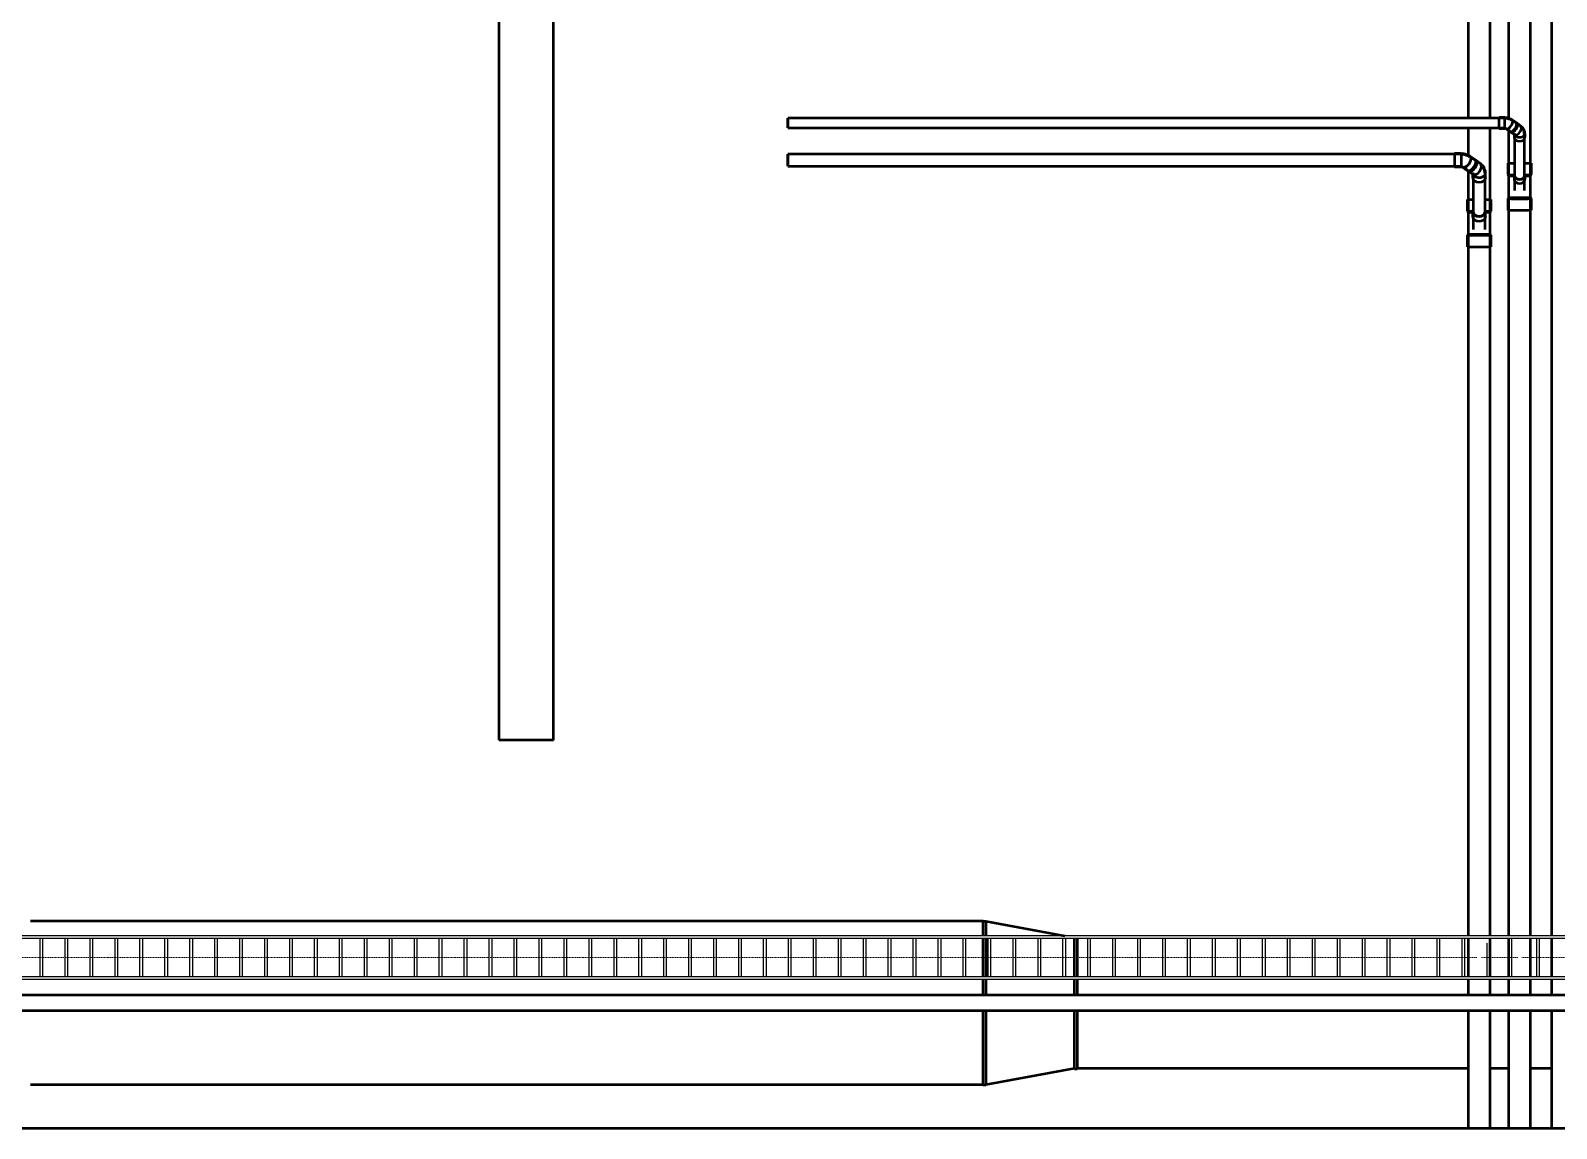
# Model space of a CAD drawing. Header units: millimetres. Extents: x -108050 to 96605, y 58136 to 140997.
# Drawn here: x -56625 to -42641, y 95873 to 105934 of the extents above; entities that cross this region are included whole.
import ezdxf

# ---------------------------------------------------------------- set-up
doc = ezdxf.new("R2010")
doc.units = ezdxf.units.MM
doc.linetypes.add('Center', pattern=[29.999999, 12, -6, 6, -6])
for name, color, linetype, lineweight in [('E-CABL-TRAY', 211, 'Continuous', 25), ('E-CABL-TRAY-CNTR', 211, 'Center', 18), ('M-HVAC-DUCT', 70, 'Continuous', 50), ('P-PIPE', 3, 'Continuous', 50)]:
    doc.layers.add(name, color=color, linetype=linetype, lineweight=lineweight)

# ---------------------------------------------------------------- blocks, each defined once
blk = doc.blocks.new('01_REC Transition REC_C Flanged_ - 200 mm-2035884-HẦM')
at = {"layer": 'M-HVAC-DUCT'}
for p, q in [((-25, 616), (-25, 752)), ((-25, 752), (0, 752)), ((0, 752), (0, 616)), ((0, 750), (726, 616)), ((-25, 242), (-25, 591)), ((0, 591), (0, 242)), ((813, 242), (813, 591)), ((838, 591), (838, 242)), ((-25, 74), (-25, 216)), ((0, 216), (0, 74)), ((813, 74), (813, 216)), ((838, 216), (838, 74)), ((-25, -752), (-25, -68)), ((0, -68), (0, -752)), ((813, -602), (813, -68)), ((838, -68), (838, -602)), ((813, -600), (0, -750)), ((813, -602), (838, -602)), ((0, -752), (-25, -752))]:
    blk.add_line(p, q, dxfattribs=at)
blk = doc.blocks.new('DSC_uPVC_Elbow_TienPhong - Standard-V96-HẦM')
at = {"layer": 'P-PIPE'}
for p, q in [((-43115, 105136), (-43166, 105136)), ((-43166, 105038), (-43115, 105038)), ((-43104, 105035), (-43068, 105010)), ((-43011, 105091), (-43047, 105116))]:
    blk.add_line(p, q, dxfattribs=at)
at = {"layer": 'P-PIPE', "flags": 128}
for points in [[(-43048, 105115), (-43051, 105117), (-43054, 105119), (-43057, 105121), (-43061, 105123), (-43064, 105124), (-43067, 105126), (-43071, 105127), (-43074, 105129), (-43077, 105130), (-43081, 105131), (-43084, 105132), (-43088, 105132), (-43092, 105133), (-43095, 105134), (-43099, 105134), (-43102, 105135), (-43106, 105135), (-43109, 105135), (-43113, 105135), (-43115, 105135)], [(-43051, 105111), (-43054, 105113), (-43057, 105115), (-43060, 105116), (-43063, 105118), (-43066, 105120), (-43069, 105121), (-43073, 105122), (-43076, 105123), (-43079, 105125), (-43082, 105126), (-43086, 105126), (-43089, 105127), (-43093, 105128), (-43096, 105129), (-43099, 105129), (-43103, 105129), (-43106, 105130), (-43110, 105130), (-43113, 105130), (-43115, 105130)], [(-43115, 105039), (-43114, 105039), (-43113, 105039), (-43112, 105039), (-43112, 105039), (-43111, 105039), (-43110, 105039), (-43109, 105038), (-43108, 105038), (-43108, 105038), (-43107, 105038), (-43106, 105038), (-43106, 105037), (-43105, 105037), (-43105, 105037), (-43104, 105037), (-43104, 105037), (-43104, 105037), (-43104, 105036), (-43103, 105036), (-43103, 105036)]]:
    blk.add_lwpolyline(points, dxfattribs=at)
at = {"layer": 'P-PIPE'}
for centre, major_axis, ratio, start_param, end_param in [((-43166, 105087), (0, 49.3), 0.01, 3.923516, 6.27971), ((-43166, 105087), (0, 49.3), 0.01, 0, 0.401782), ((-43166, 105087), (0, 45), 0.01, 6.024687, 6.27971), ((-43166, 105087), (0, 45), 0.01, 5.888739, 6.017911), ((-43166, 105087), (0, 45), 0.01, 5.498349, 5.756112), ((-43166, 105087), (0, 45), 0.01, 5.236311, 5.494312), ((-43166, 105087), (0, 45), 0.01, 3.926625, 4.185315), ((-43166, 105087), (0, 45), 0.01, 3.664583, 3.923516), ((-43166, 105087), (0, 49.3), 0.01, 3.141593, 3.923516), ((-43166, 105087), (0, 45), 0.01, 3.532544, 3.661716), ((-43166, 105087), (0, 45), 0.01, 3.141593, 3.399917), ((-43166, 105087), (0, 49.3), 0.01, 2.739922, 3.138118), ((-43115, 105087), (0, 49.3), 0.01, 3.923516, 6.27971), ((-43115, 105087), (0, 49.3), 0.01, 3.141593, 3.923516), ((-43076, 105076), (28.4, 40.3), 0.507022, 3.051411, 4.098609), ((-43076, 105076), (27.8, 39.4), 0.507022, 3.225944, 5.669405), ((-43076, 105076), (28.4, 40.3), 0.507022, 4.098609, 6.504687), ((-43076, 105076), (27.8, 39.4), 0.507022, 6.02443, 6.367537), ((-43076, 105076), (27.8, 39.4), 0.507022, 5.669405, 6.018471), ((-43040, 105050), (28.4, 40.3), 0.507022, 4.098609, 6.283185), ((-43040, 105050), (28.4, 40.3), 0.507022, 3.051411, 4.098609)]:
    blk.add_ellipse(centre, major_axis=major_axis, ratio=ratio, start_param=start_param, end_param=end_param, dxfattribs=at)
blk = doc.blocks.new('DSC_uPVC_Elbow_TienPhong - Standard-V97-HẦM')
at = {"layer": 'P-PIPE'}
for p, q in [((-42966, 105059), (-43002, 105084)), ((-43059, 105004), (-43023, 104979)), ((-43028, 104983), (-43028, 104955)), ((-42936, 104991), (-42936, 104992)), ((-42930, 104991), (-42930, 104992)), ((-42929, 104955), (-42929, 104991))]:
    blk.add_line(p, q, dxfattribs=at)
at = {"layer": 'P-PIPE', "flags": 128}
for points in [[(-42936, 104992), (-42936, 104996), (-42936, 105000), (-42937, 105004), (-42938, 105008), (-42939, 105011), (-42940, 105015), (-42941, 105019), (-42943, 105022), (-42945, 105026), (-42947, 105029), (-42949, 105032), (-42951, 105035), (-42953, 105038), (-42956, 105041), (-42958, 105044), (-42961, 105046), (-42964, 105049), (-42966, 105051), (-42969, 105053), (-42970, 105054)], [(-42930, 104992), (-42931, 104996), (-42931, 105000), (-42932, 105005), (-42932, 105009), (-42934, 105013), (-42935, 105017), (-42936, 105021), (-42938, 105025), (-42940, 105028), (-42942, 105032), (-42944, 105035), (-42947, 105039), (-42949, 105042), (-42952, 105045), (-42954, 105048), (-42957, 105050), (-42960, 105053), (-42963, 105055), (-42966, 105057), (-42967, 105058)], [(-43023, 104979), (-43023, 104979), (-43023, 104979)], [(-43019, 104983), (-43019, 104984), (-43019, 104984), (-43019, 104984), (-43020, 104984), (-43020, 104985)]]:
    blk.add_lwpolyline(points, dxfattribs=at)
at = {"layer": 'P-PIPE'}
for centre, major_axis, ratio, start_param, end_param in [((-43031, 105044), (28.4, 40.3), 0.507022, 4.098609, 6.508369), ((-43031, 105044), (25.9, 36.8), 0.507022, 4.536171, 4.667579), ((-43031, 105044), (25.9, 36.8), 0.507022, 4.797971, 4.929378), ((-43031, 105044), (25.9, 36.8), 0.507022, 6.055755, 6.283185), ((-43031, 105044), (25.9, 36.8), 0.507022, 5.05977, 5.214122), ((-43031, 105044), (25.9, 36.8), 0.507022, 5.321569, 5.452977), ((-43031, 105044), (25.9, 36.8), 0.507022, 5.845168, 5.931204), ((-43031, 105044), (25.9, 36.8), 0.507022, 5.583369, 5.714776), ((-42995, 105019), (28.4, 40.3), 0.507022, 4.098609, 6.283185), ((-43031, 105044), (28.4, 40.3), 0.507022, 2.930036, 4.098609), ((-43031, 105044), (25.9, 36.8), 0.507022, 3.141593, 3.313211), ((-43031, 105044), (25.9, 36.8), 0.507022, 3.488974, 3.620381), ((-43031, 105044), (25.9, 36.8), 0.507022, 3.750773, 3.882181), ((-43031, 105044), (25.9, 36.8), 0.507022, 4.012572, 4.098609), ((-43031, 105044), (25.9, 36.8), 0.507022, 4.098609, 4.14398), ((-42979, 104955), (49.3, 0), 0.709577, 3.148639, 4.719435), ((-43031, 105044), (25.9, 36.8), 0.507022, 4.274372, 4.40578), ((-42995, 105019), (28.4, 40.3), 0.507022, 3.051411, 4.098609), ((-42979, 104991), (49.3, 0), 0.709577, 3.462413, 4.719435), ((-42979, 104991), (48.2, 0), 0.709577, 3.497705, 6.290231), ((-42979, 104991), (49.3, 0), 0.709577, 4.719435, 6.616078), ((-42979, 104955), (49.3, 0), 0.709577, 4.719435, 6.290231)]:
    blk.add_ellipse(centre, major_axis=major_axis, ratio=ratio, start_param=start_param, end_param=end_param, dxfattribs=at)
blk = doc.blocks.new('DSC_uPVC_Elbow_TienPhong - Standard-V98-HẦM')
at = {"layer": 'P-PIPE'}
for p, q in [((-43513, 104806), (-43574, 104806)), ((-43388, 104751), (-43431, 104781)), ((-43574, 104685), (-43513, 104685)), ((-43501, 104682), (-43458, 104652))]:
    blk.add_line(p, q, dxfattribs=at)
at = {"layer": 'P-PIPE', "flags": 128}
for points in [[(-43432, 104780), (-43436, 104783), (-43440, 104785), (-43444, 104787), (-43448, 104789), (-43452, 104791), (-43456, 104793), (-43460, 104795), (-43464, 104796), (-43468, 104798), (-43472, 104799), (-43476, 104800), (-43481, 104801), (-43485, 104802), (-43489, 104803), (-43494, 104803), (-43498, 104804), (-43502, 104804), (-43507, 104804), (-43511, 104804), (-43513, 104804)], [(-43436, 104775), (-43439, 104777), (-43443, 104779), (-43447, 104781), (-43451, 104783), (-43454, 104785), (-43458, 104787), (-43462, 104788), (-43466, 104790), (-43470, 104791), (-43474, 104792), (-43478, 104794), (-43482, 104795), (-43486, 104795), (-43490, 104796), (-43494, 104797), (-43498, 104797), (-43503, 104797), (-43507, 104798), (-43511, 104798), (-43513, 104798)], [(-43513, 104687), (-43512, 104687), (-43511, 104686), (-43510, 104686), (-43509, 104686), (-43508, 104686), (-43507, 104686), (-43506, 104686), (-43506, 104686), (-43505, 104685), (-43504, 104685), (-43503, 104685), (-43503, 104685), (-43502, 104685), (-43502, 104684), (-43501, 104684), (-43501, 104684), (-43500, 104684), (-43500, 104684), (-43500, 104684), (-43500, 104684)]]:
    blk.add_lwpolyline(points, dxfattribs=at)
at = {"layer": 'P-PIPE'}
for centre, major_axis, ratio, start_param, end_param in [((-43574, 104746), (0, 60.3), 0.01, 3.923516, 6.27971), ((-43574, 104746), (0, 60.3), 0.01, 0, 0.403735), ((-43574, 104746), (0, 55), 0.01, 6.024687, 6.27971), ((-43574, 104746), (0, 55), 0.01, 5.888739, 6.017911), ((-43574, 104746), (0, 55), 0.01, 5.498349, 5.756112), ((-43574, 104746), (0, 55), 0.01, 5.236311, 5.494312), ((-43574, 104746), (0, 55), 0.01, 4.974353, 5.232513), ((-43574, 104746), (0, 55), 0.01, 4.712427, 4.970713), ((-43574, 104746), (0, 55), 0.01, 4.45051, 4.708914), ((-43513, 104746), (0, 60.3), 0.01, 3.923516, 6.27971), ((-43466, 104732), (34, 48.2), 0.507022, 3.225944, 5.669405), ((-43466, 104732), (34.7, 49.3), 0.507022, 4.098609, 6.49957), ((-43466, 104732), (34, 48.2), 0.507022, 5.669405, 6.367537), ((-43423, 104702), (34.7, 49.3), 0.507022, 4.098609, 6.325751), ((-43574, 104746), (0, 55), 0.01, 4.188583, 4.447115), ((-43574, 104746), (0, 55), 0.01, 3.926625, 4.185315), ((-43574, 104746), (0, 55), 0.01, 3.664583, 3.923516), ((-43574, 104746), (0, 60.3), 0.01, 3.141593, 3.923516), ((-43574, 104746), (0, 55), 0.01, 3.532544, 3.661716), ((-43574, 104746), (0, 55), 0.01, 3.141593, 3.399917), ((-43574, 104746), (0, 60.3), 0.01, 2.738002, 3.138118), ((-43513, 104746), (0, 60.3), 0.01, 3.141593, 3.923516), ((-43466, 104732), (34.7, 49.3), 0.507022, 3.051411, 4.098609), ((-43423, 104702), (34.7, 49.3), 0.507022, 3.051411, 4.098609)]:
    blk.add_ellipse(centre, major_axis=major_axis, ratio=ratio, start_param=start_param, end_param=end_param, dxfattribs=at)
blk = doc.blocks.new('DSC_uPVC_Elbow_TienPhong - Standard-V99-HẦM')
at = {"layer": 'P-PIPE'}
for p, q in [((-43335, 104713), (-43378, 104743)), ((-43447, 104645), (-43404, 104614)), ((-43410, 104620), (-43410, 104587)), ((-43403, 104615), (-43403, 104615)), ((-43298, 104630), (-43298, 104631)), ((-43291, 104630), (-43291, 104631)), ((-43290, 104587), (-43290, 104630))]:
    blk.add_line(p, q, dxfattribs=at)
at = {"layer": 'P-PIPE', "flags": 128}
for points in [[(-43399, 104621), (-43399, 104621), (-43399, 104621), (-43400, 104621), (-43400, 104621), (-43400, 104622)], [(-43298, 104631), (-43298, 104636), (-43298, 104641), (-43299, 104646), (-43300, 104651), (-43301, 104655), (-43303, 104660), (-43304, 104664), (-43306, 104668), (-43309, 104673), (-43311, 104677), (-43313, 104680), (-43316, 104684), (-43319, 104688), (-43322, 104691), (-43325, 104694), (-43328, 104697), (-43331, 104700), (-43335, 104703), (-43338, 104706), (-43339, 104706)], [(-43291, 104631), (-43291, 104637), (-43292, 104642), (-43292, 104647), (-43294, 104652), (-43295, 104657), (-43296, 104662), (-43298, 104667), (-43300, 104671), (-43303, 104676), (-43305, 104680), (-43308, 104684), (-43311, 104688), (-43314, 104692), (-43317, 104695), (-43320, 104699), (-43323, 104702), (-43327, 104705), (-43330, 104708), (-43334, 104711), (-43335, 104712)]]:
    blk.add_lwpolyline(points, dxfattribs=at)
at = {"layer": 'P-PIPE'}
for centre, major_axis, ratio, start_param, end_param in [((-43412, 104694), (34.7, 49.3), 0.507022, 4.098609, 6.507503), ((-43412, 104694), (34.7, 49.3), 0.507022, 2.931213, 4.098609), ((-43412, 104694), (31.7, 45), 0.507022, 3.141593, 3.37846), ((-43412, 104694), (31.7, 45), 0.507022, 3.488974, 3.620381), ((-43412, 104694), (31.7, 45), 0.507022, 3.750773, 3.882181), ((-43412, 104694), (31.7, 45), 0.507022, 4.012572, 4.098609), ((-43412, 104694), (31.7, 45), 0.507022, 4.098609, 4.14398), ((-43350, 104630), (60.3, 0), 0.709577, 3.482963, 4.719435), ((-43369, 104664), (34.7, 49.3), 0.507022, 3.051411, 4.098609), ((-43412, 104694), (31.7, 45), 0.507022, 4.274372, 4.40578), ((-43350, 104630), (59, 0), 0.709577, 3.515559, 6.290231), ((-43412, 104694), (31.7, 45), 0.507022, 4.536171, 4.667579), ((-43412, 104694), (31.7, 45), 0.507022, 4.797971, 4.929378), ((-43412, 104694), (31.7, 45), 0.507022, 6.106967, 6.283185), ((-43412, 104694), (31.7, 45), 0.507022, 5.05977, 5.191178), ((-43412, 104694), (31.7, 45), 0.507022, 5.321569, 5.452977), ((-43412, 104694), (31.7, 45), 0.507022, 5.845168, 5.931204), ((-43412, 104694), (31.7, 45), 0.507022, 5.583369, 5.714776), ((-43369, 104664), (34.7, 49.3), 0.507022, 4.098609, 6.329899), ((-43350, 104630), (60.3, 0), 0.709577, 4.719435, 6.616261), ((-43350, 104587), (60.3, 0), 0.709577, 3.148639, 4.719435), ((-43350, 104587), (60.3, 0), 0.709577, 4.719435, 6.290231)]:
    blk.add_ellipse(centre, major_axis=major_axis, ratio=ratio, start_param=start_param, end_param=end_param, dxfattribs=at)

msp = doc.modelspace()

# ---------------------------------------------------------------- linework, layer by layer
at = {"layer": 'E-CABL-TRAY'}
for p, q in [((-32524, 97639), (-88209, 97639)), ((-32524, 97613), (-88209, 97613)), ((-56539, 97613), (-56539, 97264)), ((-56514, 97613), (-56514, 97264)), ((-56311, 97613), (-56311, 97264)), ((-56285, 97613), (-56285, 97264)), ((-56082, 97613), (-56082, 97264)), ((-56057, 97613), (-56057, 97264)), ((-55853, 97613), (-55853, 97264)), ((-55828, 97613), (-55828, 97264)), ((-55625, 97613), (-55625, 97264)), ((-55599, 97613), (-55599, 97264)), ((-55396, 97613), (-55396, 97264)), ((-55371, 97613), (-55371, 97264)), ((-55168, 97613), (-55168, 97264)), ((-55142, 97613), (-55142, 97264)), ((-54939, 97613), (-54939, 97264)), ((-54914, 97613), (-54914, 97264)), ((-54710, 97613), (-54710, 97264)), ((-54685, 97613), (-54685, 97264)), ((-54482, 97613), (-54482, 97264)), ((-54456, 97613), (-54456, 97264)), ((-54253, 97613), (-54253, 97264)), ((-54228, 97613), (-54228, 97264)), ((-54025, 97613), (-54025, 97264)), ((-53999, 97613), (-53999, 97264)), ((-53796, 97613), (-53796, 97264)), ((-53771, 97613), (-53771, 97264)), ((-53567, 97613), (-53567, 97264)), ((-53542, 97613), (-53542, 97264)), ((-53339, 97613), (-53339, 97264)), ((-53313, 97613), (-53313, 97264)), ((-53110, 97613), (-53110, 97264)), ((-53085, 97613), (-53085, 97264)), ((-52882, 97613), (-52882, 97264)), ((-52856, 97613), (-52856, 97264)), ((-52653, 97613), (-52653, 97264)), ((-52628, 97613), (-52628, 97264)), ((-52424, 97613), (-52424, 97264)), ((-52399, 97613), (-52399, 97264)), ((-52196, 97613), (-52196, 97264)), ((-52170, 97613), (-52170, 97264)), ((-51967, 97613), (-51967, 97264)), ((-51942, 97613), (-51942, 97264)), ((-51739, 97613), (-51739, 97264)), ((-51713, 97613), (-51713, 97264)), ((-51510, 97613), (-51510, 97264)), ((-51485, 97613), (-51485, 97264)), ((-51281, 97613), (-51281, 97264)), ((-51256, 97613), (-51256, 97264)), ((-51053, 97613), (-51053, 97264)), ((-51027, 97613), (-51027, 97264)), ((-50824, 97613), (-50824, 97264)), ((-50799, 97613), (-50799, 97264)), ((-50596, 97613), (-50596, 97264)), ((-50570, 97613), (-50570, 97264)), ((-50367, 97613), (-50367, 97264)), ((-50342, 97613), (-50342, 97264)), ((-50138, 97613), (-50138, 97264)), ((-50113, 97613), (-50113, 97264)), ((-49910, 97613), (-49910, 97264)), ((-49884, 97613), (-49884, 97264)), ((-49681, 97613), (-49681, 97264)), ((-49656, 97613), (-49656, 97264)), ((-49453, 97613), (-49453, 97264)), ((-49427, 97613), (-49427, 97264)), ((-49224, 97613), (-49224, 97264)), ((-49199, 97613), (-49199, 97264)), ((-48995, 97613), (-48995, 97264)), ((-48970, 97613), (-48970, 97264)), ((-48767, 97613), (-48767, 97264)), ((-48741, 97613), (-48741, 97264)), ((-48538, 97613), (-48538, 97264)), ((-48513, 97613), (-48513, 97264)), ((-48310, 97613), (-48310, 97264)), ((-48284, 97613), (-48284, 97264)), ((-48081, 97613), (-48081, 97264)), ((-48056, 97613), (-48056, 97264)), ((-47852, 97613), (-47852, 97264)), ((-47827, 97613), (-47827, 97264)), ((-47624, 97613), (-47624, 97264)), ((-47598, 97613), (-47598, 97264)), ((-47395, 97613), (-47395, 97264)), ((-47370, 97613), (-47370, 97264)), ((-47167, 97613), (-47167, 97264)), ((-47141, 97613), (-47141, 97264)), ((-46938, 97613), (-46938, 97264)), ((-46913, 97613), (-46913, 97264)), ((-46709, 97613), (-46709, 97264)), ((-46684, 97613), (-46684, 97264)), ((-46481, 97613), (-46481, 97264)), ((-46455, 97613), (-46455, 97264)), ((-46252, 97613), (-46252, 97264)), ((-46227, 97613), (-46227, 97264)), ((-46024, 97613), (-46024, 97264)), ((-45998, 97613), (-45998, 97264)), ((-45795, 97613), (-45795, 97264)), ((-45770, 97613), (-45770, 97264)), ((-45566, 97613), (-45566, 97264)), ((-45541, 97613), (-45541, 97264)), ((-45338, 97613), (-45338, 97264)), ((-45312, 97613), (-45312, 97264)), ((-45109, 97613), (-45109, 97264)), ((-45084, 97613), (-45084, 97264)), ((-44881, 97613), (-44881, 97264)), ((-44855, 97613), (-44855, 97264)), ((-44652, 97613), (-44652, 97264)), ((-44627, 97613), (-44627, 97264)), ((-44423, 97613), (-44423, 97264)), ((-44398, 97613), (-44398, 97264)), ((-44195, 97613), (-44195, 97264)), ((-44169, 97613), (-44169, 97264)), ((-43966, 97613), (-43966, 97264)), ((-43941, 97613), (-43941, 97264)), ((-43738, 97613), (-43738, 97264)), ((-43712, 97613), (-43712, 97264)), ((-43509, 97613), (-43509, 97264)), ((-43484, 97613), (-43484, 97264)), ((-43255, 97613), (-43255, 97264)), ((-43052, 97613), (-43052, 97264)), ((-42823, 97613), (-42823, 97264)), ((-42798, 97613), (-42798, 97264)), ((-43280, 97571), (-43280, 97264)), ((-32524, 97264), (-88209, 97264)), ((-32524, 97239), (-74677, 97239))]:
    msp.add_line(p, q, dxfattribs=at)
at = {"layer": 'E-CABL-TRAY-CNTR'}
for p, q in [((-43372, 97439), (-88209, 97439)), ((-42995, 97439), (-43328, 97439)), ((-32524, 97439), (-42962, 97439))]:
    msp.add_line(p, q, dxfattribs=at)
at = {"layer": 'M-HVAC-DUCT'}
for p, q in [((-52331, 99432), (-52331, 109357)), ((-51831, 99432), (-51831, 109357)), ((-51831, 99432), (-52331, 99432)), ((-47896, 97772), (-56625, 97772)), ((-43450, 96422), (-47034, 96422)), ((-43079, 96422), (-43250, 96422)), ((-42687, 96422), (-42879, 96422)), ((-47896, 96272), (-56625, 96272))]:
    msp.add_line(p, q, dxfattribs=at)
at = {"layer": 'P-PIPE'}
for p, q in [((-43450, 109161), (-43450, 105132)), ((-43079, 109159), (-43079, 105130)), ((-42687, 109153), (-42687, 97639)), ((-43250, 105132), (-43250, 109031)), ((-42879, 104614), (-42879, 109048)), ((-43115, 105132), (-49685, 105132)), ((-49685, 105042), (-43115, 105042)), ((-43450, 105042), (-43450, 104790)), ((-43250, 104279), (-43250, 105042)), ((-43101, 105039), (-43021, 104982)), ((-42969, 105056), (-43050, 105112)), ((-43079, 105018), (-43079, 104614)), ((-43024, 104980), (-43024, 104568)), ((-42934, 104568), (-42934, 104991)), ((-43513, 104801), (-49685, 104801)), ((-43338, 104709), (-43434, 104777)), ((-49685, 104691), (-43513, 104691)), ((-43498, 104687), (-43401, 104619)), ((-43450, 104648), (-43450, 104279)), ((-43405, 104616), (-43405, 104229)), ((-43295, 104229), (-43295, 104630)), ((-43088, 104720), (-43088, 104614)), ((-43088, 104614), (-43079, 104604)), ((-43079, 104604), (-43079, 104404)), ((-43028, 104604), (-43028, 104568)), ((-42929, 104568), (-42929, 104604)), ((-42879, 104604), (-42869, 104614)), ((-42879, 104404), (-42879, 104604)), ((-42869, 104614), (-42869, 104720)), ((-43024, 104565), (-43024, 104468)), ((-43000, 104537), (-42998, 104536)), ((-42959, 104536), (-42957, 104537)), ((-42934, 104468), (-42934, 104565)), ((-43460, 104385), (-43460, 104279)), ((-43240, 104279), (-43240, 104385)), ((-43079, 104404), (-43088, 104394)), ((-43088, 104394), (-43088, 104288)), ((-43079, 104394), (-43079, 97639)), ((-42869, 104394), (-42879, 104404)), ((-42879, 97639), (-42879, 104394)), ((-42869, 104288), (-42869, 104394)), ((-43460, 104279), (-43450, 104269)), ((-43450, 104269), (-43450, 104069)), ((-43410, 104272), (-43410, 104229)), ((-43405, 104225), (-43405, 104110)), ((-43374, 104189), (-43371, 104189)), ((-43328, 104189), (-43326, 104189)), ((-43295, 104110), (-43295, 104225)), ((-43290, 104229), (-43290, 104272)), ((-43250, 104269), (-43240, 104279)), ((-43250, 104069), (-43250, 104269)), ((-43450, 104069), (-43460, 104059)), ((-43460, 104059), (-43460, 103953)), ((-43450, 104059), (-43450, 97639)), ((-43240, 104059), (-43250, 104069)), ((-43250, 97639), (-43250, 104059)), ((-43240, 103953), (-43240, 104059)), ((-43450, 97613), (-43450, 97264)), ((-43250, 97264), (-43250, 97613)), ((-43079, 97613), (-43079, 97264)), ((-42879, 97264), (-42879, 97613)), ((-42687, 97613), (-42687, 97264)), ((-43450, 97239), (-43450, 97096)), ((-43250, 97096), (-43250, 97239)), ((-43079, 97239), (-43079, 97096)), ((-42879, 97096), (-42879, 97239)), ((-42687, 97239), (-42687, 97096)), ((-32294, 97096), (-66564, 97096)), ((-66564, 96955), (-32294, 96955)), ((-43450, 96955), (-43450, 95873)), ((-43250, 95873), (-43250, 96955)), ((-43079, 96955), (-43079, 95873)), ((-42879, 95873), (-42879, 96955)), ((-42687, 96955), (-42687, 95873)), ((-34979, 95873), (-66567, 95873))]:
    msp.add_line(p, q, dxfattribs=at)
for centre, major_axis, ratio, start_param, end_param in [((-49685, 105087), (0, 45), 0.01, 0, 1.570796), ((-49685, 105087), (0, 45), 0.01, 1.570796, 3.141593), ((-49685, 105087), (0, 45), 0.01, 4.712389, 6.283185), ((-49685, 105087), (0, 45), 0.01, 3.141593, 4.712389), ((-49685, 104746), (0, 55), 0.01, 0, 1.570796), ((-49685, 104746), (0, 55), 0.01, 1.570796, 3.141593), ((-49685, 104746), (0, 55), 0.01, 4.712389, 6.283185), ((-49685, 104746), (0, 55), 0.01, 3.141593, 4.712389), ((-42979, 104720), (110, 0), 0.007, 2.738715, 3.141593), ((-42979, 104720), (110, 0), 0.007, 3.141593, 4.28585), ((-42979, 104614), (110, 0), 0.007, 3.141593, 4.260683), ((-42979, 104720), (100, 0), 0.007, 3.141593, 4.243065), ((-42979, 104604), (100, 0), 0.007, 3.141593, 4.18879), ((-42979, 104604), (49.3, 0), 0.709577, 2.740516, 3.141593), ((-42979, 104604), (49.3, 0), 0.709577, 3.141593, 6.283185), ((-42979, 104604), (45, 0), 0.709577, 3.141593, 6.283185), ((-42979, 104720), (110, 0), 0.007, 5.138928, 6.283185), ((-42979, 104720), (100, 0), 0.007, 5.181713, 6.283185), ((-42979, 104604), (49.3, 0), 0.709577, 0, 0.401076), ((-42979, 104614), (110, 0), 0.007, 5.164095, 6.283185), ((-42979, 104604), (100, 0), 0.007, 5.235988, 6.283185), ((-42979, 104720), (110, 0), 0.007, 0, 0.402878), ((-42979, 104568), (49.3, 0), 0.709577, 3.141593, 6.283185), ((-43350, 104385), (110, 0), 0.007, 2.738713, 3.141593), ((-43350, 104385), (110, 0), 0.007, 3.141593, 4.186483), ((-43350, 104385), (100, 0), 0.007, 3.141593, 4.125586), ((-43350, 104385), (110, 0), 0.007, 5.238294, 6.283185), ((-43350, 104385), (100, 0), 0.007, 5.299192, 6.283185), ((-43350, 104385), (110, 0), 0.007, 0, 0.40288), ((-42979, 104394), (110, 0), 0.007, 3.141593, 6.283185), ((-42979, 104404), (100, 0), 0.007, 3.141593, 4.712389), ((-42979, 104404), (100, 0), 0.007, 4.712389, 6.283185), ((-43350, 104279), (110, 0), 0.007, 3.141593, 4.139128), ((-43350, 104269), (100, 0), 0.007, 3.141593, 4.05859), ((-43350, 104272), (60.3, 0), 0.709577, 2.738753, 3.141593), ((-43350, 104272), (60.3, 0), 0.709577, 3.141593, 6.283185), ((-43350, 104229), (60.3, 0), 0.709577, 3.141593, 6.283185), ((-43350, 104272), (55, 0), 0.709577, 3.141593, 6.283185), ((-43350, 104272), (60.3, 0), 0.709577, 0, 0.402839), ((-43350, 104279), (110, 0), 0.007, 5.28565, 6.283185), ((-43350, 104269), (100, 0), 0.007, 5.366188, 6.283185), ((-42979, 104288), (110, 0), 0.007, 3.141593, 6.283185), ((-43350, 104059), (110, 0), 0.007, 3.141593, 6.283185), ((-43350, 104069), (100, 0), 0.007, 3.141593, 4.712389), ((-43350, 104069), (100, 0), 0.007, 4.712389, 6.283185), ((-43350, 103953), (110, 0), 0.007, 3.141593, 6.283185)]:
    msp.add_ellipse(centre, major_axis=major_axis, ratio=ratio, start_param=start_param, end_param=end_param, dxfattribs=at)

# ---------------------------------------------------------------- block references
at = {"layer": 'M-HVAC-DUCT'}
msp.add_blockref('01_REC Transition REC_C Flanged_ - 200 mm-2035884-HẦM', (-47871, 97022), dxfattribs=at)
at = {"layer": 'P-PIPE'}
for name in ['DSC_uPVC_Elbow_TienPhong - Standard-V96-HẦM', 'DSC_uPVC_Elbow_TienPhong - Standard-V97-HẦM', 'DSC_uPVC_Elbow_TienPhong - Standard-V98-HẦM', 'DSC_uPVC_Elbow_TienPhong - Standard-V99-HẦM']:
    msp.add_blockref(name, (0, 0), dxfattribs=at)

doc.saveas('drawing.dxf')
